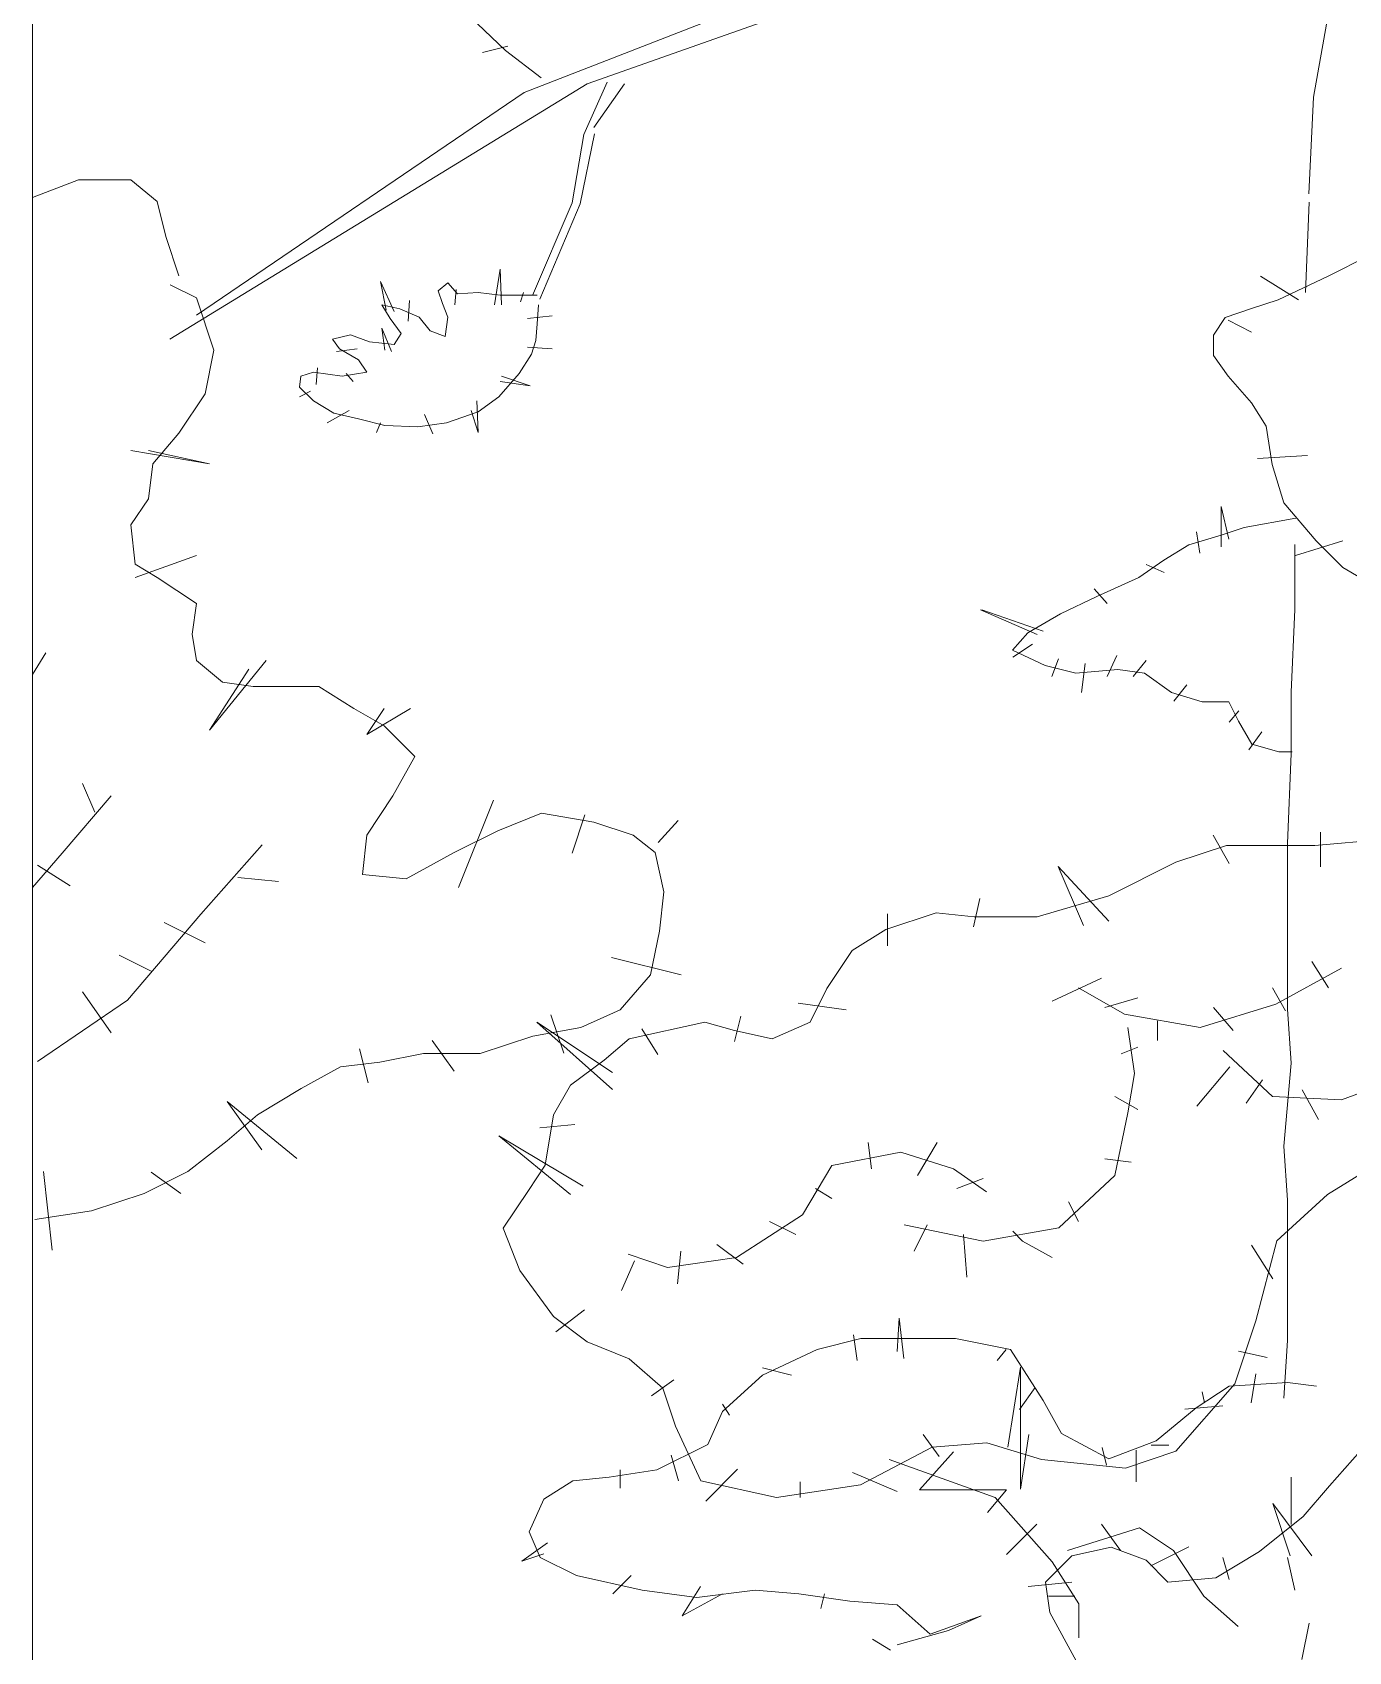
# Model space of a CAD drawing. Header units: metres. Extents: x 0 to 43.1, y 0 to 29.
# Drawn here: x 0 to 3.957, y 16.951 to 21.821 of the extents above; entities that cross this region are included whole.
import ezdxf

# ---------------------------------------------------------------- set-up
doc = ezdxf.new("R2010")
doc.units = ezdxf.units.M
doc.layers.add('Ceco.NET 56', color=253, linetype='Continuous', lineweight=9)
doc.layers.add('trees1', color=254, linetype='Continuous', lineweight=9)

# ---------------------------------------------------------------- blocks, each defined once
blk = doc.blocks.new('elevation 1')
at = {"layer": 'Ceco.NET 56', "ltscale": 0.3}
blk.add_line((0, 0), (0, 29), dxfattribs=at)
at = {"layer": 'trees1'}
for p, q in [((1.4781, 21.6403), (2.6598, 22.1002)), ((1.6679, 21.6665), (2.7283, 22.0406)), ((1.4228, 21.7666), (1.3157, 21.8674)), ((3.8959, 21.8741), (3.8522, 21.6265)), ((1.4291, 21.7792), (1.3535, 21.7602)), ((1.5299, 21.6846), (1.4228, 21.7666)), ((1.6578, 21.5137), (1.7283, 21.6708)), ((0.413, 20.8988), (1.6679, 21.6665)), ((0.4933, 20.9703), (1.4781, 21.6403)), ((1.6881, 21.5352), (1.7801, 21.6666)), ((3.8522, 21.6265), (3.8377, 21.3351)), ((1.6226, 21.3084), (1.6578, 21.5137)), ((1.6903, 21.5163), (1.6469, 21.3058)), ((0.1387, 21.3776), (0, 21.3242)), ((0.2963, 21.3776), (0.1387, 21.3776)), ((0.3751, 21.3119), (0.2963, 21.3776)), ((0.4013, 21.2068), (0.3751, 21.3119)), ((1.5041, 21.0294), (1.6226, 21.3084)), ((1.6469, 21.3058), (1.5257, 21.0182)), ((3.8387, 21.31), (3.8279, 21.0391)), ((0.4407, 21.0885), (0.4013, 21.2068)), ((4.0192, 21.1496), (3.8954, 21.0877)), ((1.4061, 21.1092), (1.3896, 21.0019)), ((1.4102, 21.0019), (1.4061, 21.1092)), ((3.692, 21.0877), (3.807, 21.0169)), ((3.8954, 21.0877), (3.7451, 21.0169)), ((0.4933, 21.0228), (0.4145, 21.0622)), ((1.0882, 20.9812), (1.0469, 21.0721)), ((1.0469, 21.0721), (1.0634, 20.9853)), ((1.2492, 21.0679), (1.2203, 21.0432)), ((1.2203, 21.0432), (1.2327, 21.006)), ((1.2781, 21.0349), (1.2492, 21.0679)), ((1.274, 21.0473), (1.2698, 21.0019)), ((1.34, 21.039), (1.2781, 21.0349)), ((1.4061, 21.0308), (1.34, 21.039)), ((1.468, 21.0101), (1.4762, 21.039)), ((0.5458, 20.8652), (0.4933, 21.0228)), ((1.1047, 20.9895), (1.0511, 21.0019)), ((1.0511, 21.0019), (1.0758, 20.9605)), ((1.1625, 20.9647), (1.1047, 20.9895)), ((1.1295, 20.9523), (1.1336, 21.0142)), ((1.2327, 21.006), (1.2492, 20.9647)), ((1.5175, 21.0308), (1.4061, 21.0308)), ((1.5175, 20.944), (1.5216, 21.0019)), ((3.6655, 20.9904), (3.5859, 20.9638)), ((3.7451, 21.0169), (3.6655, 20.9904)), ((1.0758, 20.9605), (1.1089, 20.9151)), ((1.1955, 20.9234), (1.1625, 20.9647)), ((1.2492, 20.9647), (1.2409, 20.9068)), ((1.4886, 20.9605), (1.5629, 20.9688)), ((1.5134, 20.8945), (1.5175, 20.944)), ((3.5859, 20.9638), (3.5506, 20.9107)), ((3.5948, 20.955), (3.6655, 20.9196)), ((0.9561, 20.911), (0.9025, 20.8986)), ((0.9025, 20.8986), (0.9231, 20.8697)), ((1.0139, 20.8903), (0.9561, 20.911)), ((1.08, 20.8614), (1.0511, 20.9316)), ((1.0511, 20.9316), (1.0593, 20.8655)), ((1.1089, 20.9151), (1.0882, 20.8821)), ((1.2409, 20.9068), (1.1955, 20.9234)), ((1.501, 20.8531), (1.5134, 20.8945)), ((3.5506, 20.9107), (3.5506, 20.8488)), ((0.5195, 20.7338), (0.5458, 20.8652)), ((0.9768, 20.8697), (0.9148, 20.8614)), ((0.9231, 20.8697), (0.9809, 20.8366)), ((1.0882, 20.8821), (1.0139, 20.8903)), ((1.4639, 20.7953), (1.501, 20.8531)), ((1.4886, 20.8738), (1.5629, 20.8697)), ((3.5506, 20.8488), (3.5948, 20.7869)), ((0.8447, 20.7994), (0.8075, 20.7871)), ((0.9313, 20.7871), (0.8447, 20.7994)), ((0.857, 20.8118), (0.8529, 20.7623)), ((1.0057, 20.7994), (0.9313, 20.7871)), ((0.9437, 20.7953), (0.9644, 20.7705)), ((0.9809, 20.8366), (1.0057, 20.7994)), ((1.4019, 20.7251), (1.4639, 20.7953)), ((0.8075, 20.7871), (0.8034, 20.754)), ((0.8034, 20.754), (0.8447, 20.7127)), ((1.4061, 20.7705), (1.4969, 20.7581)), ((1.4969, 20.7581), (1.4102, 20.7871)), ((3.5948, 20.7869), (3.6655, 20.7073)), ((0.4407, 20.6155), (0.5195, 20.7338)), ((0.8364, 20.7416), (0.8034, 20.7251)), ((0.8447, 20.7127), (0.9066, 20.6755)), ((1.34, 20.6177), (1.3359, 20.7127)), ((1.34, 20.6797), (1.4019, 20.7251)), ((3.6655, 20.7073), (3.7097, 20.6365)), ((0.952, 20.6838), (0.8859, 20.6466)), ((0.9066, 20.6755), (0.9809, 20.659)), ((0.9809, 20.659), (1.0593, 20.6384)), ((1.179, 20.6714), (1.2038, 20.6136)), ((1.2451, 20.6466), (1.34, 20.6797)), ((1.3194, 20.6838), (1.34, 20.6177)), ((0.362, 20.5235), (0.4407, 20.6155)), ((1.0469, 20.6466), (1.0345, 20.6177)), ((1.0593, 20.6384), (1.1584, 20.6342)), ((1.1584, 20.6342), (1.2451, 20.6466)), ((3.7097, 20.6365), (3.7274, 20.5215)), ((0.2963, 20.563), (0.5327, 20.5235)), ((0.5327, 20.5235), (0.3488, 20.563)), ((0.3488, 20.4184), (0.362, 20.5235)), ((3.6832, 20.5391), (3.8335, 20.548)), ((3.7274, 20.5215), (3.7628, 20.4064)), ((0.2963, 20.3396), (0.3488, 20.4184)), ((3.7628, 20.4064), (3.86, 20.2914)), ((3.5974, 20.297), (3.5744, 20.3949)), ((3.5744, 20.3949), (3.5744, 20.2739)), ((3.7989, 20.3603), (3.6435, 20.3315)), ((0.3094, 20.2213), (0.2963, 20.3396)), ((3.5744, 20.3085), (3.4765, 20.2797)), ((3.5004, 20.3188), (3.5102, 20.2552)), ((3.6435, 20.3315), (3.5744, 20.3085)), ((3.4765, 20.2797), (3.4016, 20.2336)), ((3.7954, 20.2808), (3.7954, 20.0858)), ((3.9396, 20.2914), (3.7981, 20.2472)), ((3.86, 20.2914), (3.9396, 20.2118)), ((0.4933, 20.2476), (0.3094, 20.1819)), ((0.3751, 20.1819), (0.3094, 20.2213)), ((3.4016, 20.2336), (3.3268, 20.1818)), ((3.3489, 20.2209), (3.4027, 20.1965)), ((3.9396, 20.2118), (4.0457, 20.1499)), ((0.4933, 20.1031), (0.3751, 20.1819)), ((3.3268, 20.1818), (3.2001, 20.1242)), ((3.2001, 20.1242), (3.0907, 20.0723)), ((3.1925, 20.1475), (3.2316, 20.1035)), ((0.4801, 20.0111), (0.4933, 20.1031)), ((2.8503, 20.0839), (3.0214, 20.0106)), ((3.0389, 20.0205), (2.8547, 20.0838)), ((3.0907, 20.0723), (2.9929, 20.0147)), ((3.7954, 20.0858), (3.7846, 19.8366)), ((2.9929, 20.0147), (2.9468, 19.9629)), ((0.4933, 19.9323), (0.4801, 20.0111)), ((2.9481, 19.9421), (3.0067, 19.9812)), ((0, 19.8903), (0.0403, 19.9547)), ((0.572, 19.8666), (0.4933, 19.9323)), ((0.7033, 19.9323), (0.5327, 19.7221)), ((2.9468, 19.9629), (3.0447, 19.9168)), ((3.0654, 19.8834), (3.0849, 19.9372)), ((3.1656, 19.9225), (3.1541, 19.8361)), ((3.2316, 19.8834), (3.2609, 19.947)), ((3.3098, 19.8834), (3.3489, 19.9323)), ((0.5327, 19.7221), (0.6508, 19.906)), ((3.0447, 19.9168), (3.1368, 19.8937)), ((3.1368, 19.8937), (3.2635, 19.9052)), ((3.2635, 19.9052), (3.3441, 19.8937)), ((3.3441, 19.8937), (3.4247, 19.8361)), ((0.664, 19.8535), (0.572, 19.8666)), ((0.8609, 19.8535), (0.664, 19.8535)), ((0.966, 19.7878), (0.8609, 19.8535)), ((3.4247, 19.8361), (3.5168, 19.8073)), ((3.432, 19.81), (3.4711, 19.8589)), ((3.7846, 19.8366), (3.7846, 19.6525)), ((1.0579, 19.7352), (0.966, 19.7878)), ((1.1367, 19.7878), (1.0054, 19.7089)), ((1.0054, 19.7089), (1.0579, 19.7878)), ((3.5168, 19.8073), (3.5974, 19.8073)), ((3.5974, 19.8073), (3.6262, 19.7497)), ((3.5982, 19.7464), (3.6275, 19.7806)), ((1.1498, 19.6432), (1.0579, 19.7352)), ((3.6262, 19.7497), (3.6665, 19.6806)), ((3.6569, 19.6632), (3.696, 19.717)), ((3.6665, 19.6806), (3.7471, 19.6575)), ((1.0841, 19.525), (1.1498, 19.6432)), ((3.7471, 19.6575), (3.7874, 19.6575)), ((3.7846, 19.6525), (3.7738, 19.3816)), ((0.1507, 19.5617), (0.1876, 19.4757)), ((0.0894, 19.3529), (0.2367, 19.5248)), ((1.0054, 19.4067), (1.0841, 19.525)), ((1.3861, 19.5119), (1.2811, 19.2491)), ((1.5306, 19.4724), (1.3993, 19.4199)), ((1.6881, 19.4462), (1.5306, 19.4724)), ((1.6614, 19.4681), (1.623, 19.3529)), ((1.8063, 19.4067), (1.6881, 19.4462)), ((1.8813, 19.3847), (1.9415, 19.451)), ((0.9922, 19.2885), (1.0054, 19.4067)), ((1.3993, 19.4199), (1.268, 19.3542)), ((1.872, 19.3542), (1.8063, 19.4067)), ((3.5503, 19.4063), (3.5977, 19.321)), ((3.7738, 19.3816), (3.7738, 19.1433)), ((4.298, 19.4136), (3.8555, 19.3757)), ((3.8725, 19.4158), (3.8725, 19.3115)), ((0, 19.2497), (0.0894, 19.3529)), ((0.5067, 19.1686), (0.6908, 19.3774)), ((1.268, 19.3542), (1.1235, 19.2754)), ((1.8982, 19.2359), (1.872, 19.3542)), ((3.59, 19.3757), (3.4383, 19.3251)), ((3.8555, 19.3757), (3.59, 19.3757)), ((0.0157, 19.316), (0.1139, 19.2546)), ((1.1235, 19.2754), (0.9922, 19.2885)), ((3.1601, 19.1353), (3.0842, 19.3124)), ((3.0842, 19.3124), (3.236, 19.1479)), ((3.4383, 19.3251), (3.236, 19.2239)), ((0.6172, 19.2792), (0.7399, 19.2669)), ((1.8851, 19.1177), (1.8982, 19.2359)), ((2.83, 19.1313), (2.849, 19.2166)), ((3.236, 19.2239), (3.021, 19.1606)), ((0.2858, 18.9107), (0.5067, 19.1686)), ((0.3962, 19.1441), (0.519, 19.0826)), ((2.7176, 19.1732), (2.5659, 19.1226)), ((2.5709, 19.0737), (2.5709, 19.1697)), ((2.8314, 19.1606), (2.7176, 19.1732)), ((3.021, 19.1606), (2.8314, 19.1606)), ((3.7738, 19.1433), (3.7738, 18.8833)), ((1.8588, 18.9863), (1.8851, 19.1177)), ((2.5659, 19.1226), (2.4647, 19.0594)), ((0.2612, 19.0458), (0.3594, 18.9967)), ((2.4647, 19.0594), (2.3889, 18.9455)), ((1.9508, 18.9863), (1.7407, 19.0389)), ((3.7384, 18.8979), (3.9361, 19.0067)), ((3.8471, 19.0265), (3.8965, 18.9473)), ((1.7669, 18.8812), (1.8588, 18.9863)), ((2.3889, 18.9455), (2.3383, 18.8443)), ((3.2145, 18.977), (3.0662, 18.9078)), ((3.1453, 18.9473), (3.2837, 18.8682)), ((3.7285, 18.9473), (3.768, 18.8781)), ((0.0157, 18.7264), (0.2858, 18.9107)), ((0.1507, 18.9353), (0.2367, 18.8124)), ((2.3024, 18.901), (2.4462, 18.8818)), ((3.3232, 18.9176), (3.2243, 18.888)), ((3.511, 18.8286), (3.7384, 18.8979)), ((1.5591, 18.8667), (1.5975, 18.7515)), ((1.6487, 18.8286), (1.7669, 18.8812)), ((2.1298, 18.8626), (2.1106, 18.7858)), ((3.2837, 18.8682), (3.511, 18.8286)), ((3.3825, 18.8484), (3.3825, 18.7891)), ((3.5506, 18.888), (3.6099, 18.8187)), ((3.7738, 18.8833), (3.7846, 18.7208)), ((1.3467, 18.7498), (1.5043, 18.8024)), ((1.5043, 18.8024), (1.6487, 18.8286)), ((1.744, 18.6925), (1.5165, 18.8443)), ((1.5165, 18.8443), (1.744, 18.6419)), ((2.0222, 18.8443), (1.7946, 18.7937)), ((1.8325, 18.8242), (1.8804, 18.7474)), ((2.1107, 18.819), (2.0222, 18.8443)), ((2.2245, 18.7937), (2.1107, 18.819)), ((2.3383, 18.8443), (2.2245, 18.7937)), ((3.3133, 18.6901), (3.2935, 18.8286)), ((0.9837, 18.7643), (1.0093, 18.6619)), ((1.0447, 18.7235), (1.176, 18.7498)), ((1.176, 18.7498), (1.3467, 18.7498)), ((1.268, 18.6972), (1.2023, 18.7892)), ((1.7946, 18.7937), (1.7187, 18.7304)), ((3.2738, 18.7495), (3.3232, 18.7693)), ((3.5802, 18.7594), (3.7285, 18.6209)), ((0.8084, 18.6447), (0.9266, 18.7104)), ((0.9266, 18.7104), (1.0447, 18.7235)), ((1.7187, 18.7304), (1.6176, 18.6545)), ((3.6, 18.7099), (3.5011, 18.5912)), ((3.7846, 18.7208), (3.7629, 18.4716)), ((1.6176, 18.6545), (1.567, 18.566)), ((3.2935, 18.5715), (3.3133, 18.6901)), ((3.6988, 18.6704), (3.6494, 18.6011)), ((3.9361, 18.611), (4.1536, 18.6901)), ((0.7953, 18.4345), (0.5852, 18.6053)), ((0.5852, 18.6053), (0.6902, 18.4607)), ((0.6771, 18.5659), (0.8084, 18.6447)), ((3.3232, 18.5813), (3.254, 18.6209)), ((3.7285, 18.6209), (3.9361, 18.611)), ((3.8175, 18.6407), (3.8669, 18.5517)), ((0.5852, 18.487), (0.6771, 18.5659)), ((1.567, 18.566), (1.5417, 18.4141)), ((3.254, 18.3835), (3.2935, 18.5715)), ((1.5256, 18.5267), (1.6311, 18.5363)), ((0.467, 18.3951), (0.5852, 18.487)), ((1.6555, 18.3509), (1.4027, 18.5027)), ((1.4027, 18.5027), (1.6176, 18.3256)), ((2.5126, 18.4824), (2.5225, 18.4033)), ((2.7202, 18.4824), (2.6609, 18.3835)), ((3.7629, 18.4716), (3.7738, 18.3091)), ((3.8934, 18.3256), (4.1589, 18.49)), ((1.5417, 18.4141), (1.4912, 18.3382)), ((2.3149, 18.2648), (2.4039, 18.4132)), ((2.4039, 18.4132), (2.6115, 18.4528)), ((2.6115, 18.4528), (2.7696, 18.4033)), ((3.2243, 18.433), (3.3034, 18.4231)), ((0.0337, 18.3951), (0.0599, 18.1586)), ((0.3357, 18.3294), (0.467, 18.3951)), ((0.3571, 18.3932), (0.4466, 18.3292)), ((2.7696, 18.4033), (2.8685, 18.3341)), ((2.8586, 18.3736), (2.7795, 18.344)), ((3.0859, 18.2253), (3.254, 18.3835)), ((0.1781, 18.2768), (0.3357, 18.3294)), ((1.4912, 18.3382), (1.4153, 18.2244)), ((2.3544, 18.344), (2.4039, 18.3143)), ((3.7417, 18.1864), (3.8934, 18.3256)), ((0.0074, 18.2505), (0.1781, 18.2768)), ((2.1172, 18.1362), (2.3149, 18.2648)), ((3.1156, 18.3044), (3.1453, 18.245)), ((3.7738, 18.3091), (3.7738, 18.1033)), ((1.4153, 18.2244), (1.4659, 18.0978)), ((2.216, 18.245), (2.2951, 18.2055)), ((2.6213, 18.2351), (2.8586, 18.1857)), ((2.6905, 18.2351), (2.651, 18.156)), ((2.8586, 18.1857), (3.0859, 18.2253)), ((2.9476, 18.2154), (2.9772, 18.1857)), ((2.0579, 18.1758), (2.137, 18.1164)), ((2.7993, 18.2055), (2.8092, 18.0769)), ((2.9772, 18.1857), (3.0662, 18.1362)), ((3.6658, 18.1738), (3.7291, 18.0725)), ((3.6785, 17.946), (3.7417, 18.1864)), ((1.8107, 18.1263), (1.7712, 18.0373)), ((1.791, 18.1461), (1.9096, 18.1066)), ((1.9096, 18.1066), (2.1172, 18.1362)), ((1.9491, 18.156), (1.9393, 18.0571)), ((1.4659, 18.0978), (1.567, 17.9587)), ((3.7738, 18.1033), (3.7738, 17.8866)), ((1.5735, 17.9125), (1.6598, 17.9796)), ((1.567, 17.9587), (1.6682, 17.8828)), ((2.5997, 17.8533), (2.6064, 17.9538)), ((2.6064, 17.9538), (2.6198, 17.8332)), ((3.6153, 17.7562), (3.6785, 17.946)), ((1.6682, 17.8828), (1.7946, 17.8322)), ((2.3594, 17.8597), (2.4909, 17.8926)), ((2.4799, 17.8268), (2.469, 17.9035)), ((2.4909, 17.8926), (2.6334, 17.8926)), ((2.6334, 17.8926), (2.7758, 17.8926)), ((2.7758, 17.8926), (2.9403, 17.8597)), ((3.7738, 17.8866), (3.7629, 17.7133)), ((1.7946, 17.8322), (1.8958, 17.7436)), ((2.195, 17.7829), (2.3594, 17.8597)), ((2.9011, 17.8265), (2.9279, 17.86)), ((2.9403, 17.8597), (3.0389, 17.7061)), ((3.6258, 17.8549), (3.7121, 17.8357)), ((2.0744, 17.6732), (2.195, 17.7829)), ((2.195, 17.8048), (2.2826, 17.7829)), ((2.9325, 17.5665), (2.9704, 17.8069)), ((2.9704, 17.8069), (2.9704, 17.44)), ((3.6781, 17.7863), (3.6647, 17.6991)), ((1.8612, 17.7205), (1.9284, 17.7685)), ((1.8958, 17.7436), (1.9337, 17.6297)), ((3.015, 17.746), (2.9681, 17.679)), ((3.4383, 17.5538), (3.6153, 17.7562)), ((3.4992, 17.6842), (3.5979, 17.75)), ((3.5173, 17.7326), (3.524, 17.6991)), ((3.5979, 17.75), (3.7732, 17.761)), ((3.7732, 17.761), (3.8609, 17.75)), ((2.0744, 17.6952), (2.0963, 17.6622)), ((3.0389, 17.7061), (3.0937, 17.6074)), ((3.3787, 17.5855), (3.4992, 17.6842)), ((3.465, 17.6804), (3.5787, 17.6899)), ((1.9337, 17.6297), (2.0095, 17.4653)), ((2.0305, 17.5745), (2.0744, 17.6732)), ((2.6784, 17.6046), (2.7258, 17.5382)), ((2.9704, 17.44), (2.9957, 17.6044)), ((3.0937, 17.6074), (3.2362, 17.5306)), ((3.2362, 17.5306), (3.3787, 17.5855)), ((1.8771, 17.4977), (2.0305, 17.5745)), ((1.9209, 17.5416), (1.9429, 17.4648)), ((2.49, 17.4526), (2.7049, 17.5665)), ((2.7695, 17.5518), (2.6668, 17.4376)), ((2.7049, 17.5665), (2.8693, 17.5791)), ((2.8693, 17.5791), (3.0337, 17.5285)), ((3.2159, 17.5651), (3.2293, 17.5115)), ((3.2865, 17.5032), (3.4383, 17.5538)), ((3.3189, 17.5574), (3.3189, 17.4614)), ((3.3633, 17.5718), (3.4169, 17.5718)), ((3.9916, 17.5545), (3.8997, 17.4494)), ((1.7346, 17.4758), (1.8771, 17.4977)), ((1.7675, 17.4977), (1.7675, 17.4429)), ((2.1202, 17.4998), (2.0243, 17.4038)), ((2.4654, 17.4902), (2.5997, 17.4326)), ((2.5756, 17.5289), (2.895, 17.4148)), ((3.0337, 17.5285), (3.2865, 17.5032)), ((1.5373, 17.41), (1.625, 17.4648)), ((1.625, 17.4648), (1.7346, 17.4758)), ((2.0095, 17.4653), (2.2371, 17.4146)), ((2.2371, 17.4146), (2.49, 17.4526)), ((2.3088, 17.4623), (2.3088, 17.4149)), ((2.6668, 17.4376), (2.9292, 17.4376)), ((2.9292, 17.4376), (2.8721, 17.3692)), ((3.7842, 17.4758), (3.7842, 17.3332)), ((3.8997, 17.4494), (3.8209, 17.3574)), ((1.4935, 17.3113), (1.5373, 17.41)), ((2.895, 17.4148), (3.0661, 17.2208)), ((3.8472, 17.2392), (3.729, 17.3969)), ((3.729, 17.3969), (3.7815, 17.2392)), ((3.8209, 17.3574), (3.6896, 17.2523)), ((1.5264, 17.2345), (1.4935, 17.3113)), ((3.0204, 17.3349), (2.9292, 17.2436)), ((3.1117, 17.2551), (3.3284, 17.3235)), ((3.2144, 17.3349), (3.2714, 17.2551)), ((3.3284, 17.3235), (3.4311, 17.2551)), ((1.5483, 17.2784), (1.4716, 17.2235)), ((1.4716, 17.2235), (1.5373, 17.2455)), ((3.125, 17.2392), (3.0462, 17.1604)), ((3.2432, 17.2655), (3.125, 17.2392)), ((3.3482, 17.226), (3.2432, 17.2655)), ((3.4767, 17.2665), (3.3626, 17.2094)), ((3.4311, 17.2551), (3.5223, 17.1181)), ((3.6896, 17.2523), (3.5583, 17.1735)), ((1.636, 17.1797), (1.5264, 17.2345)), ((3.0661, 17.2208), (3.1459, 17.0953)), ((3.4139, 17.1604), (3.3482, 17.226)), ((3.5977, 17.1684), (3.5787, 17.2347)), ((3.7732, 17.2345), (3.7952, 17.1358)), ((1.8333, 17.1358), (1.636, 17.1797)), ((1.8004, 17.1797), (1.7456, 17.1248)), ((2.0086, 17.1467), (1.9538, 17.059)), ((3.125, 17.1604), (2.9937, 17.1472)), ((3.0462, 17.1604), (3.0594, 17.0684)), ((3.5583, 17.1735), (3.4139, 17.1604)), ((1.9977, 17.1138), (1.8333, 17.1358)), ((1.9538, 17.059), (2.0744, 17.1248)), ((2.173, 17.1358), (1.9977, 17.1138)), ((2.3046, 17.1248), (2.173, 17.1358)), ((2.458, 17.1029), (2.3046, 17.1248)), ((2.3813, 17.1248), (2.3703, 17.0809)), ((2.6005, 17.0919), (2.458, 17.1029)), ((3.0547, 17.1181), (3.1345, 17.1181)), ((3.1459, 17.0953), (3.1459, 16.9926)), ((3.5223, 17.1181), (3.625, 17.0268)), ((2.6991, 17.0042), (2.6005, 17.0919)), ((2.8526, 17.059), (2.6991, 17.0042)), ((2.7539, 17.0151), (2.8526, 17.059)), ((3.0594, 17.0684), (3.1381, 16.9239)), ((2.6005, 16.9713), (2.7539, 17.0151)), ((3.839, 17.0371), (3.8171, 16.9274)), ((2.526, 16.9886), (2.5796, 16.9551))]:
    blk.add_line(p, q, dxfattribs=at)

msp = doc.modelspace()

# ---------------------------------------------------------------- block references
msp.add_blockref('elevation 1', (0, 0))

doc.saveas('drawing.dxf')
